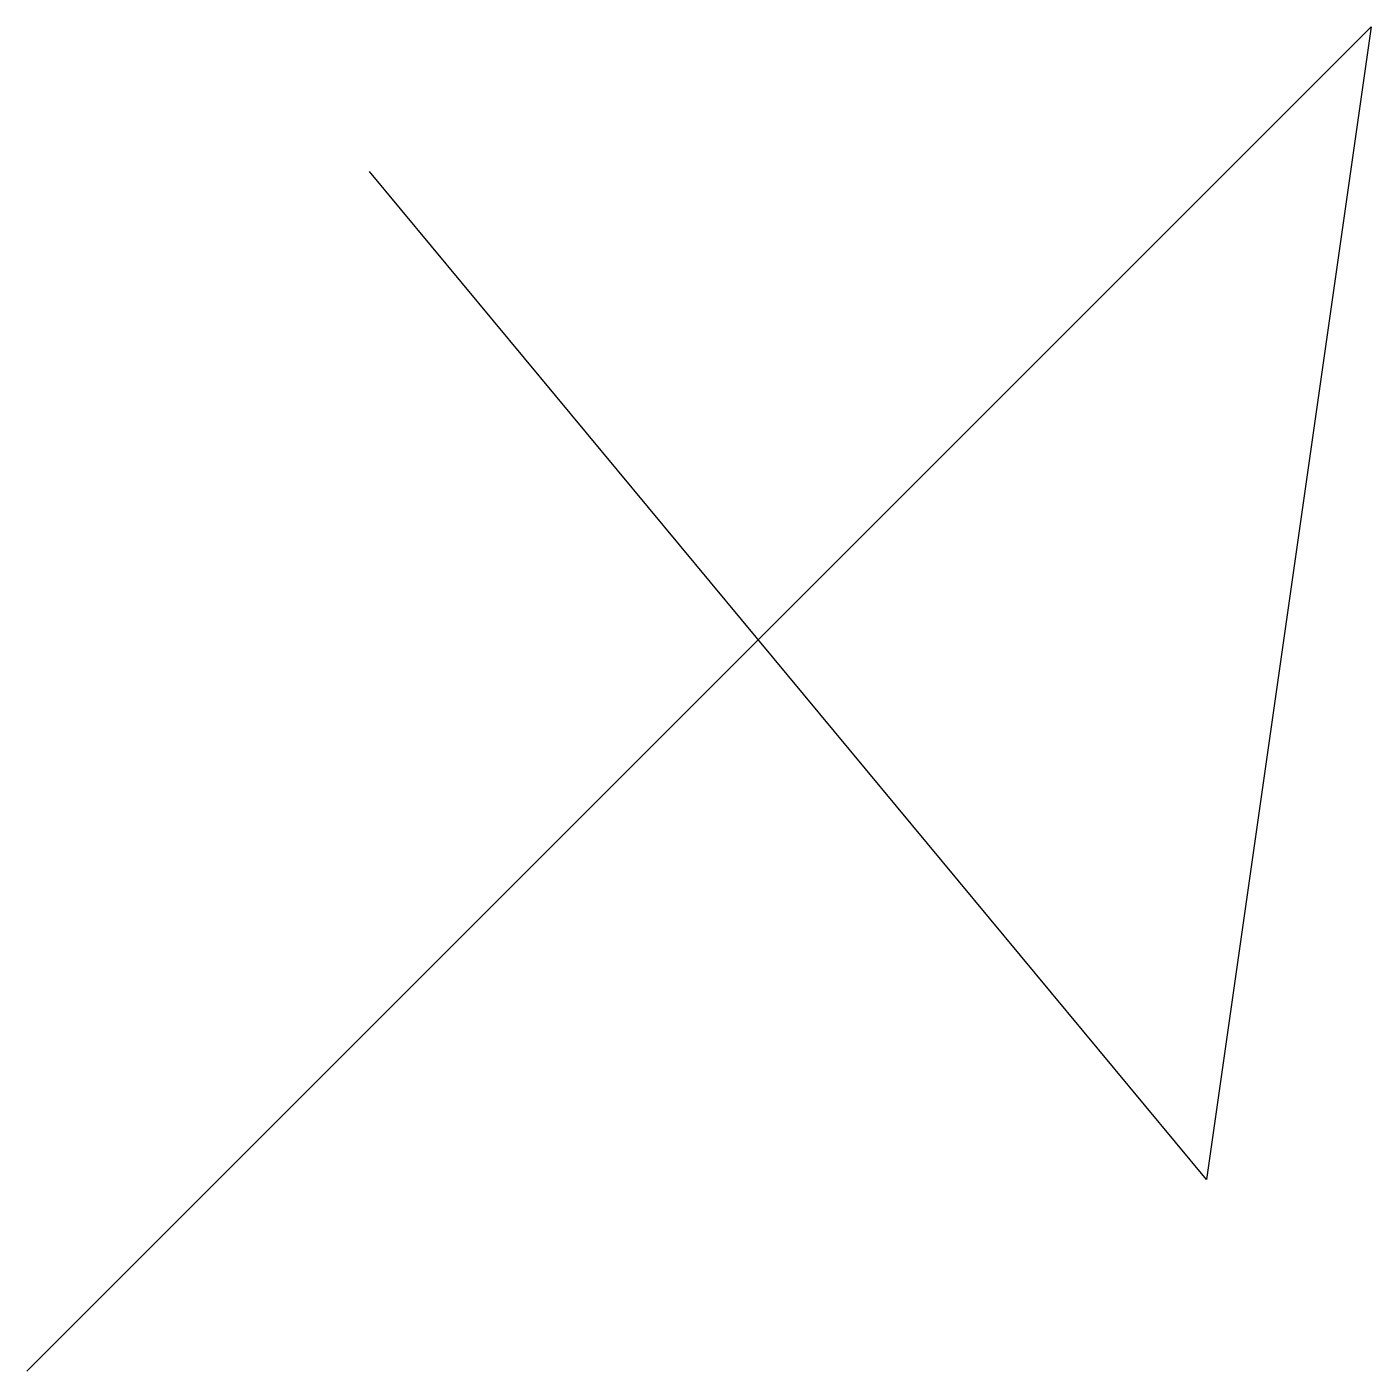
# Model space of a CAD drawing. Header units: millimetres. Extents: x 0 to 100, y 0 to 100.
import ezdxf

# ---------------------------------------------------------------- set-up
doc = ezdxf.new("R2010")
doc.units = ezdxf.units.MM
doc.layers.get('0').update_dxf_attribs({"linetype": 'CONTINUOUS', "lineweight": 25, "true_color": 0x000000})

msp = doc.modelspace()

# ---------------------------------------------------------------- linework, layer by layer
msp.add_lwpolyline([(0, 0), (100, 100), (87.75, 14.25), (25.5, 89.25)])

doc.saveas('drawing.dxf')
